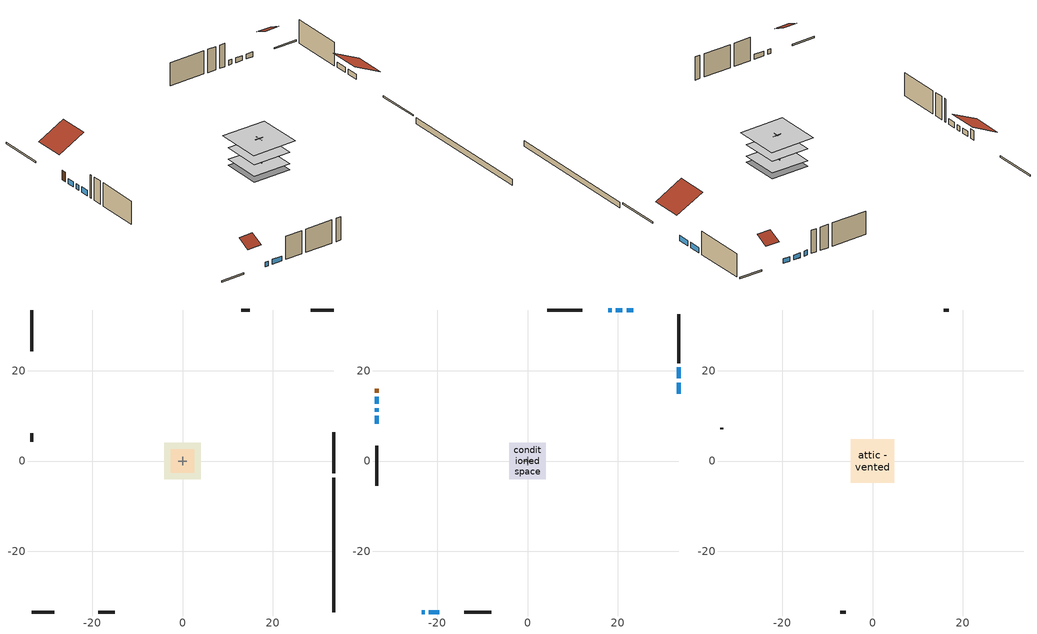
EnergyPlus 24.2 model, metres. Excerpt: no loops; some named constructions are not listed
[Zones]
crawlspace - vented
 floor foundation (Slab2 construction): -4.05,-4.05 -4.05,4.05 4.05,4.05 4.05,-4.05 z-0.91
 wall outside (RimJoist1 construction): 33.44,-2.76 33.44,6.41 z0.3:0.61
 wall outside (RimJoist2 construction): -33.44,-33.44 -28.35,-33.44 z0.3:0.61
 wall outside (RimJoist3 construction): -33.44,33.44 -33.44,24.26 z0.3:0.61
 wall outside (RimJoist4 construction): 33.44,33.44 28.35,33.44 z0.3:0.61
 wall foundation (FoundationWall1 construction): 33.44,-33.44 33.44,-3.69 z-0.91:0.3
garage
 floor foundation (Slab1 construction): -2.59,-2.59 -2.59,2.59 2.59,2.59 2.59,-2.59 z0
 wall outside (Wall1 construction): -18.64,-33.44 -14.98,-33.44 z0.3:5.18
 wall outside (Wall12 construction): 14.85,33.44 13.02,33.44 z0.3:5.18
 wall outside (Wall2 construction): -33.44,6.09 -33.44,4.27 z0.3:5.18
 wall to conditioned space (Wall5 construction Reversed): 0,-0.91 0,0.91 z0.3:5.18
 wall to conditioned space (Wall6 construction Reversed): 0.91,0 -0.91,0 z0.3:5.18
conditioned space
 floor to crawlspace - vented (Floor1 construction): -4.05,-4.05 -4.05,4.05 4.05,4.05 4.05,-4.05 z0.3
 floor to garage (Floor2 construction): -2.59,-2.59 -2.59,2.59 2.59,2.59 2.59,-2.59 z0.3
 floor adiabatic (AdiabaticFloorConstruction): -4.05,-4.05 -4.05,4.05 4.05,4.05 4.05,-4.05 z2.74
 wall outside (AdiabaticWallConstruction 1): -33.44,16.05 -33.44,15.14 z0.3:2.34
 wall outside (AdiabaticWallConstruction): 33.44,14.91 33.44,17.36 / 33.44,18.29 33.44,20.74 / -33.44,14.21 -33.44,12.64 / -33.44,11.71 -33.44,10.92 z0.3:1.37; 23.43,33.44 21.95,33.44 / 21.02,33.44 19.53,33.44 z0.3:1.28; -23.43,-33.44 -22.74,-33.44 z0.3:1.25; -21.82,-33.44 -19.57,-33.44 z0.3:1.31; -33.44,9.99 -33.44,8.29 z0.3:1.43; 18.6,33.44 17.83,33.44 z0.3:1.34
 wall outside (Wall3 construction): 33.44,21.66 33.44,32.51 z0.3:5.18
 wall outside (Wall4 construction): -14.06,-33.44 -8.03,-33.44 z0.3:5.18
 wall outside (Wall7 construction): -33.44,3.34 -33.44,-5.46 z0.3:5.18
 wall outside (Wall8 construction): 12.09,33.44 4.4,33.44 z0.3:5.18
 window (WindowConstruction): 33.44,14.91 33.44,17.36 z0.3:1.37
 window (WindowConstruction 9): 23.43,33.44 21.95,33.44 z0.3:1.28
 window (WindowConstruction 1): 33.44,18.29 33.44,20.74 z0.3:1.37
 window (WindowConstruction 2): -23.43,-33.44 -22.74,-33.44 z0.3:1.25
 window (WindowConstruction 3): -21.82,-33.44 -19.57,-33.44 z0.3:1.31
 window (WindowConstruction 4): -33.44,14.21 -33.44,12.64 z0.3:1.37
 window (WindowConstruction 5): -33.44,11.71 -33.44,10.92 z0.3:1.37
 window (WindowConstruction 6): -33.44,9.99 -33.44,8.3 z0.3:1.43
 window (WindowConstruction 7): 21.02,33.44 19.53,33.44 z0.3:1.28
 window (WindowConstruction 8): 18.6,33.44 17.83,33.44 z0.3:1.34
 door (Door): -33.44,16.05 -33.44,15.14 z0.3:2.34
 ceiling adiabatic (AdiabaticFloorConstruction): 4.05,-4.05 4.05,4.05 -4.05,4.05 -4.05,-4.05 z2.74
attic - vented
 floor to conditioned space (Floor3 construction Reversed): -4.8,-4.8 -4.8,4.8 4.8,4.8 4.8,-4.8 z5.18
 wall outside (Wall10 construction): 16.9,33.44 15.78,33.44 z0.3:5.18
 wall outside (Wall11 construction): -33.44,7.37 -33.44,7.02 z0.3:5.18
 wall outside (Wall9 construction): -7.1,-33.44 -5.98,-33.44 z0.3:5.18
 roof outside (Roof1 construction): 33.44,13.98,5.18 27.5,13.98,8.15 27.5,7.34,8.15 33.44,7.34,5.18
 roof outside (Roof2 construction): -24.36,-33.44,5.18 -24.36,-30.7,6.55 -27.42,-30.7,6.55 -27.42,-33.44,5.18
 roof outside (Roof3 construction): 24.36,33.44,5.18 24.36,30.7,6.55 27.42,30.7,6.55 27.42,33.44,5.18
 roof outside (Roof4 construction): -33.44,16.98,5.18 -27.76,16.98,8.02 -27.76,23.33,8.02 -33.44,23.33,5.18
[Material] Roughness=Rough; Thermal Absorptance=0.9
Name | Thickness {m} | Conductivity {W/m-K} | Density {kg/m3} | Specific Heat {J/kg-K} | Solar Absorptance | Visible Absorptance
ceiling loosefill ins | 0.254 | 0.0480833 | 16.02 | 1046.75 | 0.7 | 0.7
ceiling stud and cavity | 0.1397 | 0.104117 | 65.682 | 1177.47 | 0.7 | 0.7
floor covering | 0.0127 | 0.0433444 | 54.468 | 1339.84 | 0.6 | 0.6
floor stud and cavity | 0.1397 | 0.923637 | 92.3553 | 1139.71 | 0.7 | 0.7
gypsum board | 0.0127 | 0.160291 | 801 | 837.4 | 0.6 | 0.6
osb sheathing 0.5 in. 2; osb sheathing 0.5 in. 3 | 0.0127 | 0.115458 | 512.64 | 1214.23 | 0.7 | 0.7
osb sheathing 0.75 in. | 0.01905 | 0.115458 | 512.64 | 1214.23 | 0.7 | 0.7
wall stud and cavity 2 | 0.1397 | 0.335416 | 139.0536 | 1170.24 | 0.7 | 0.7
[Construction]
Floor1 construction Reversed: floor covering, osb sheathing 0.75 in., floor stud and cavity
Floor3 construction: ceiling loosefill ins, ceiling stud and cavity, gypsum board
Wall5 construction: osb sheathing 0.5 in. 2, wall stud and cavity 2, gypsum board
Wall6 construction: osb sheathing 0.5 in. 3, wall stud and cavity 2, gypsum board
[EnergyManagementSystem:Program]
natural_vent_program: Set Tin = tin_s; Set Tout = tout_s; Set Wout = out_wt_s; Set Pbar = out_pb_s; Set Phiout = (@RhFnTdbWPb Tout Wout Pbar); Set MaxHR = 0.0115; Set Tnvsp = (htg_sp_s + clg_sp_s) / 2; Set NVavail = natural_vent_s; Set ClgSsnAvail = cool_season; Set Qnv = 0; Set Qwhf = 0; Set whole_house_fan_mix_act = 0; Set whole_house_fan_act = 0; If ((Wout < MaxHR) && (Tin > Tout) && (Tin > Tnvsp) && (ClgSsnAvail > 0)); Set WHF_Flow = 0; Set Adj = (Tin-Tnvsp)/(Tin-Tout); Set Adj = (@Min Adj 1); Set Adj = (@Max Adj 0); If (WHF_Flow > 0); Set Qwhf = WHF_Flow*Adj; Set whole_house_fan_mix_act = WHF_Flow*Adj; Set WHF_W = 0; Set whole_house_fan_act = WHF_W*Adj; ElseIf (NVavail > 0); Set NVArea = 6535.728864000001; Set Cs = 0.00017937135914540493; Set Cw = 8.97707065726015e-05; Set Tdiff = Tin-Tout; Set dT = (@Abs Tdiff); Set Vwind = site_vw_s; Set SGNV = NVArea*Adj*((((Cs*dT)+(Cw*(Vwind^2)))^0.5)/1000); Set MaxNV = 2.1369780228096005; Set Qnv = (@Min SGNV MaxNV); EndIf; EndIf; Set natural_vent_flow_act = Qnv; Set whole_house_fan_flow_act = Qwhf; Set natural_vent_program_Qnv = Qnv; Set natural_vent_program_Qwhf = Qwhf
room_ac_supply_fan_disaggregate_program: Set room_ac_supply_fan_clg = 0; If room_ac_clg_coil_s > 0; Set room_ac_supply_fan_clg = room_ac_supply_fan_s; EndIf
total_airflows_program: Set total_infil_flow_rate = 0; Set total_mechvent_flow_rate = 0; Set total_natvent_flow_rate = 0; Set total_whf_flow_rate = 0; Set total_infil_flow_rate = total_infil_flow_rate + (infil_program_Qinf * 1); Set total_mechvent_flow_rate = total_mechvent_flow_rate + (infil_program_Qfan * 1); Set total_natvent_flow_rate = total_natvent_flow_rate + (natural_vent_program_Qnv * 1); Set total_whf_flow_rate = total_whf_flow_rate + (natural_vent_program_Qwhf * 1)
total_loads_program: Set loads_htg_tot = 0; Set loads_clg_tot = 0; If htg_load_cond > 0; Set loads_htg_tot = loads_htg_tot + (htg_load_cond - clg_load_cond) * 1.0; EndIf; Set loads_htg_tot = (@Max loads_htg_tot 0); If clg_load_cond > 0; Set loads_clg_tot = loads_clg_tot + (clg_load_cond - htg_load_cond) * 0.4; EndIf; Set loads_clg_tot = (@Max loads_clg_tot 0)
unmet_hours_program: Set htg_unmet_hours = 0; Set clg_unmet_hours = 0; Set unit_htg_unmet_hours = 0; If ((DayOfYear >= 1) && (DayOfYear <= 365)); Set unit_htg_unmet_hours = unit_htg_unmet_hours + conditioned_space_htg_unmet_s; If unit_htg_unmet_hours > htg_unmet_hours; Set htg_unmet_hours = unit_htg_unmet_hours; EndIf; EndIf; Set unit_clg_unmet_hours = 0; If ((DayOfYear >= 1) && (DayOfYear <= 365)); Set unit_clg_unmet_hours = unit_clg_unmet_hours + conditioned_space_clg_unmet_s; If unit_clg_unmet_hours > clg_unmet_hours; Set clg_unmet_hours = unit_clg_unmet_hours; EndIf; EndIf
water_heater_Control: Set water_heater_HPWHSchedOverride = water_heater_T_set; If (water_heater_amb_temp<5.56) || (water_heater_amb_temp>48.89); Set water_heater_UESchedOverride = water_heater_T_set; Set water_heater_LESchedOverride = water_heater_T_set; Else; Set water_heater_UESchedOverride = water_heater_T_set - 9.0; Set water_heater_LESchedOverride = 0; EndIf
water_heater_hpwh_EC_adj: If WarmupFlag == 0; Set dhw_e_cons = water_heater_tank_energy + water_heater_tank_on_cycle_parasitic + water_heater_tank_off_cycle_parasitic + water_heater_coil_energy + water_heater_fan_energy; Set water_heater_hpwh_ec_adj_act = 0.0 * dhw_e_cons / 1; EndIf
water_heater_InletAir: Set water_heater_Tamb_act = water_heater_amb_temp; Set water_heater_RHamb_act = 0; Set water_heater_RHamb_act = water_heater_RHamb_act + (water_heater_amb_rh / 100) / 1; Set water_heater_sens_act = (0 - water_heater_sens_cool - (water_heater_tl + water_heater_fan_pwr)) / 1; Set water_heater_lat_act = (0 - water_heater_lat_cool) / 1
[EnergyManagementSystem:ProgramCallingManager]
boiler_hydronic_pump_disaggregate_program_calling_manager: EndOfSystemTimestepBeforeHVACReporting; boiler_hydronic_pump_disaggregate_program
boiler_hydronic_pump_power_program_calling_manager: EndOfSystemTimestepBeforeHVACReporting; boiler_hydronic_pump_power_program
component_loads_program_calling_manager: EndOfZoneTimestepAfterZoneReporting; component_loads_program
fridge_schedule_1_program_calling_manager: BeginZoneTimestepAfterInitHeatBalance; fridge_schedule_1_program
fridge_schedule_program_calling_manager: BeginZoneTimestepAfterInitHeatBalance; fridge_schedule_program
infil_program_calling_manager: BeginZoneTimestepAfterInitHeatBalance; infil_program
natural_vent_program_calling_manager: BeginZoneTimestepAfterInitHeatBalance; natural_vent_program
room_ac_supply_fan_disaggregate_program_calling_manager: EndOfSystemTimestepBeforeHVACReporting; room_ac_supply_fan_disaggregate_program
total_airflows_program_calling_manager: EndOfZoneTimestepAfterZoneReporting; total_airflows_program
total_loads_program_calling_manager: EndOfZoneTimestepAfterZoneReporting; total_loads_program
unmet_hours_program_calling_manager: EndOfZoneTimestepBeforeZoneReporting; unmet_hours_program
water_heater_hpwh_EC_adj_ProgramManager: EndOfSystemTimestepBeforeHVACReporting; water_heater_hpwh_EC_adj
water_heater_ProgramManager: InsideHVACSystemIterationLoop; water_heater_Control; water_heater_InletAir
[EnergyManagementSystem:OutputVariable]
Name | EMS Variable | Type of Data in Variable | Update Frequency | EMS Program or Subroutine | Units
boiler hydronic pump disaggregate htg primary | boiler_hydronic_pump_primary_htg | Summed | SystemTimestep | boiler_hydronic_pump_disaggregate_program | J
room ac supply fan disaggregate clg | room_ac_supply_fan_clg | Summed | SystemTimestep | room_ac_supply_fan_disaggregate_program | J
loads_htg_tot_peakload_outvar; loads_htg_tot_annual_outvar; loads_htg_tot_timeseries_outvar | loads_htg_tot | Summed | ZoneTimestep | total_loads_program | J
loads_clg_tot_peakload_outvar; loads_clg_tot_annual_outvar; loads_clg_tot_timeseries_outvar | loads_clg_tot | Summed | ZoneTimestep | total_loads_program | J
htg_unmet_hours_annual_outvar; htg_unmet_hours_timeseries_outvar | htg_unmet_hours | Summed | ZoneTimestep | unmet_hours_program | hr
clg_unmet_hours_annual_outvar; clg_unmet_hours_timeseries_outvar | clg_unmet_hours | Summed | ZoneTimestep | unmet_hours_program | hr
loads_htg_roofs_annual_outvar; loads_htg_roofs_timeseries_outvar | loads_htg_roofs | Summed | ZoneTimestep | component_loads_program | J
loads_htg_ceilings_annual_outvar; loads_htg_ceilings_timeseries_outvar | loads_htg_ceilings | Summed | ZoneTimestep | component_loads_program | J
loads_htg_walls_annual_outvar; loads_htg_walls_timeseries_outvar | loads_htg_walls | Summed | ZoneTimestep | component_loads_program | J
loads_htg_rim_joists_annual_outvar; loads_htg_rim_joists_timeseries_outvar | loads_htg_rim_joists | Summed | ZoneTimestep | component_loads_program | J
loads_htg_foundation_walls_annual_outvar; loads_htg_foundation_walls_timeseries_outvar | loads_htg_foundation_walls | Summed | ZoneTimestep | component_loads_program | J
loads_htg_doors_annual_outvar; loads_htg_doors_timeseries_outvar | loads_htg_doors | Summed | ZoneTimestep | component_loads_program | J
loads_htg_windows_conduction_annual_outvar; loads_htg_windows_conduction_timeseries_outvar | loads_htg_windows_conduction | Summed | ZoneTimestep | component_loads_program | J
loads_htg_windows_solar_annual_outvar; loads_htg_windows_solar_timeseries_outvar | loads_htg_windows_solar | Summed | ZoneTimestep | component_loads_program | J
loads_htg_skylights_conduction_annual_outvar; loads_htg_skylights_conduction_timeseries_outvar | loads_htg_skylights_conduction | Summed | ZoneTimestep | component_loads_program | J
loads_htg_skylights_solar_annual_outvar; loads_htg_skylights_solar_timeseries_outvar | loads_htg_skylights_solar | Summed | ZoneTimestep | component_loads_program | J
loads_htg_floors_annual_outvar; loads_htg_floors_timeseries_outvar | loads_htg_floors | Summed | ZoneTimestep | component_loads_program | J
loads_htg_slabs_annual_outvar; loads_htg_slabs_timeseries_outvar | loads_htg_slabs | Summed | ZoneTimestep | component_loads_program | J
loads_htg_internal_mass_annual_outvar; loads_htg_internal_mass_timeseries_outvar | loads_htg_internal_mass | Summed | ZoneTimestep | component_loads_program | J
loads_htg_infil_annual_outvar; loads_htg_infil_timeseries_outvar | loads_htg_infil | Summed | ZoneTimestep | component_loads_program | J
loads_htg_natvent_annual_outvar; loads_htg_natvent_timeseries_outvar | loads_htg_natvent | Summed | ZoneTimestep | component_loads_program | J
loads_htg_mechvent_annual_outvar; loads_htg_mechvent_timeseries_outvar | loads_htg_mechvent | Summed | ZoneTimestep | component_loads_program | J
loads_htg_whf_annual_outvar; loads_htg_whf_timeseries_outvar | loads_htg_whf | Summed | ZoneTimestep | component_loads_program | J
loads_htg_ducts_annual_outvar; loads_htg_ducts_timeseries_outvar | loads_htg_ducts | Summed | ZoneTimestep | component_loads_program | J
loads_htg_intgains_annual_outvar; loads_htg_intgains_timeseries_outvar | loads_htg_intgains | Summed | ZoneTimestep | component_loads_program | J
loads_htg_lighting_annual_outvar; loads_htg_lighting_timeseries_outvar | loads_htg_lighting | Summed | ZoneTimestep | component_loads_program | J
loads_clg_roofs_annual_outvar; loads_clg_roofs_timeseries_outvar | loads_clg_roofs | Summed | ZoneTimestep | component_loads_program | J
loads_clg_ceilings_annual_outvar; loads_clg_ceilings_timeseries_outvar | loads_clg_ceilings | Summed | ZoneTimestep | component_loads_program | J
loads_clg_walls_annual_outvar; loads_clg_walls_timeseries_outvar | loads_clg_walls | Summed | ZoneTimestep | component_loads_program | J
loads_clg_rim_joists_annual_outvar; loads_clg_rim_joists_timeseries_outvar | loads_clg_rim_joists | Summed | ZoneTimestep | component_loads_program | J
loads_clg_foundation_walls_annual_outvar; loads_clg_foundation_walls_timeseries_outvar | loads_clg_foundation_walls | Summed | ZoneTimestep | component_loads_program | J
loads_clg_doors_annual_outvar; loads_clg_doors_timeseries_outvar | loads_clg_doors | Summed | ZoneTimestep | component_loads_program | J
loads_clg_windows_conduction_annual_outvar; loads_clg_windows_conduction_timeseries_outvar | loads_clg_windows_conduction | Summed | ZoneTimestep | component_loads_program | J
loads_clg_windows_solar_annual_outvar; loads_clg_windows_solar_timeseries_outvar | loads_clg_windows_solar | Summed | ZoneTimestep | component_loads_program | J
loads_clg_skylights_conduction_annual_outvar; loads_clg_skylights_conduction_timeseries_outvar | loads_clg_skylights_conduction | Summed | ZoneTimestep | component_loads_program | J
loads_clg_skylights_solar_annual_outvar; loads_clg_skylights_solar_timeseries_outvar | loads_clg_skylights_solar | Summed | ZoneTimestep | component_loads_program | J
loads_clg_floors_annual_outvar; loads_clg_floors_timeseries_outvar | loads_clg_floors | Summed | ZoneTimestep | component_loads_program | J
loads_clg_slabs_annual_outvar; loads_clg_slabs_timeseries_outvar | loads_clg_slabs | Summed | ZoneTimestep | component_loads_program | J
loads_clg_internal_mass_annual_outvar; loads_clg_internal_mass_timeseries_outvar | loads_clg_internal_mass | Summed | ZoneTimestep | component_loads_program | J
loads_clg_infil_annual_outvar; loads_clg_infil_timeseries_outvar | loads_clg_infil | Summed | ZoneTimestep | component_loads_program | J
loads_clg_natvent_annual_outvar; loads_clg_natvent_timeseries_outvar | loads_clg_natvent | Summed | ZoneTimestep | component_loads_program | J
loads_clg_mechvent_annual_outvar; loads_clg_mechvent_timeseries_outvar | loads_clg_mechvent | Summed | ZoneTimestep | component_loads_program | J
loads_clg_whf_annual_outvar; loads_clg_whf_timeseries_outvar | loads_clg_whf | Summed | ZoneTimestep | component_loads_program | J
loads_clg_ducts_annual_outvar; loads_clg_ducts_timeseries_outvar | loads_clg_ducts | Summed | ZoneTimestep | component_loads_program | J
loads_clg_intgains_annual_outvar; loads_clg_intgains_timeseries_outvar | loads_clg_intgains | Summed | ZoneTimestep | component_loads_program | J
loads_clg_lighting_annual_outvar; loads_clg_lighting_timeseries_outvar | loads_clg_lighting | Summed | ZoneTimestep | component_loads_program | J
total_infil_flow_rate_timeseries_outvar | total_infil_flow_rate | Averaged | ZoneTimestep | total_airflows_program | m^3/s
total_mechvent_flow_rate_timeseries_outvar | total_mechvent_flow_rate | Averaged | ZoneTimestep | total_airflows_program | m^3/s
total_natvent_flow_rate_timeseries_outvar | total_natvent_flow_rate | Averaged | ZoneTimestep | total_airflows_program | m^3/s
total_whf_flow_rate_timeseries_outvar | total_whf_flow_rate | Averaged | ZoneTimestep | total_airflows_program | m^3/s
[Schedule:Day:Interval]
trans schedule winter=0.85 summer=0.7 day 1: No, 24:00, 0.7
trans schedule winter=0.85 summer=0.7 day 2: No, 24:00, 0.85
mech vent bath fan 0 schedule day: No, 03:00, 0, 04:00, 1, 24:00, 0
mech vent bath fan 0 schedule default day; mech vent range fan 0 schedule default day; general water use schedule default day; freezer schedule default day; cooling season schedule day; cooling season schedule day 2; cooling season schedule default day; exterior lighting schedule default day; natural vent schedule default day: No, 24:00, 0
mech vent range fan 0 schedule day: No, 17:00, 0, 18:00, 1, 24:00, 0
general water use schedule day: No, 01:00, 0.315068, 03:00, 0.287671, 04:00, 0.342466, 05:00, 0.369863, 06:00, 0.520548, 07:00, 0.60274, 08:00, 0.534247, 10:00, 0.506849, 11:00, 0.465753, 14:00, 0.479452, 15:00, 0.534247, 16:00, 0.589041, 17:00, 0.69863, 18:00, 0.876712, 19:00, 0.890411, 20:00, 0.986301, 21:00, 1, 22:00, 0.863014, 23:00, 0.616438, 24:00, 0.465753
freezer schedule day; freezer schedule day 6: No, 01:00, 0.610949, 02:00, 0.595675, 03:00, 0.580401, 04:00, 0.565128, 06:00, 0.549854, 07:00, 0.580401, 08:00, 0.610949, 10:00, 0.626223, 12:00, 0.610949, 15:00, 0.641496, 16:00, 0.626223, 17:00, 0.672044, 18:00, 0.733139, 19:00, 0.763686, 20:00, 0.733139, 21:00, 0.717865, 22:00, 0.702591, 23:00, 0.672044, 24:00, 0.626223
freezer schedule day 1: No, 01:00, 0.609489, 02:00, 0.594252, 03:00, 0.579015, 04:00, 0.563777, 06:00, 0.54854, 07:00, 0.579015, 08:00, 0.609489, 10:00, 0.624726, 12:00, 0.609489, 15:00, 0.639964, 16:00, 0.624726, 17:00, 0.670438, 18:00, 0.731387, 19:00, 0.761861, 20:00, 0.731387, 21:00, 0.71615, 22:00, 0.700912, 23:00, 0.670438, 24:00, 0.624726
freezer schedule day 2: No, 01:00, 0.791241, 02:00, 0.77146, 03:00, 0.751679, 04:00, 0.731898, 06:00, 0.712117, 07:00, 0.751679, 08:00, 0.791241, 10:00, 0.811022, 12:00, 0.791241, 15:00, 0.830803, 16:00, 0.811022, 17:00, 0.870365, 18:00, 0.949489, 19:00, 0.989051, 20:00, 0.949489, 21:00, 0.929708, 22:00, 0.909927, 23:00, 0.870365, 24:00, 0.811022
freezer schedule day 3: No, 01:00, 0.8, 02:00, 0.78, 03:00, 0.76, 04:00, 0.74, 06:00, 0.72, 07:00, 0.76, 08:00, 0.8, 10:00, 0.82, 12:00, 0.8, 15:00, 0.84, 16:00, 0.82, 17:00, 0.88, 18:00, 0.96, 19:00, 1, 20:00, 0.96, 21:00, 0.94, 22:00, 0.92, 23:00, 0.88, 24:00, 0.82
freezer schedule day 4: No, 01:00, 0.679562, 02:00, 0.662573, 03:00, 0.645584, 04:00, 0.628595, 06:00, 0.611606, 07:00, 0.645584, 08:00, 0.679562, 10:00, 0.696551, 12:00, 0.679562, 15:00, 0.71354, 16:00, 0.696551, 17:00, 0.747518, 18:00, 0.815474, 19:00, 0.849453, 20:00, 0.815474, 21:00, 0.798485, 22:00, 0.781496, 23:00, 0.747518, 24:00, 0.696551
freezer schedule day 5: No, 01:00, 0.675182, 02:00, 0.658303, 03:00, 0.641423, 04:00, 0.624544, 06:00, 0.607664, 07:00, 0.641423, 08:00, 0.675182, 10:00, 0.692062, 12:00, 0.675182, 15:00, 0.708942, 16:00, 0.692062, 17:00, 0.742701, 18:00, 0.810219, 19:00, 0.843978, 20:00, 0.810219, 21:00, 0.793339, 22:00, 0.77646, 23:00, 0.742701, 24:00, 0.692062
cooling season schedule day 1; natural vent schedule day: No, 24:00, 1
exterior lighting schedule day: No, 01:00, 0.566667, 03:00, 0.524167, 05:00, 0.495833, 06:00, 0.5525, 07:00, 0.623333, 08:00, 0.580833, 09:00, 0.439167, 10:00, 0.354167, 12:00, 0.34, 13:00, 0.354167, 14:00, 0.396667, 15:00, 0.425, 16:00, 0.495833, 17:00, 0.623333, 18:00, 0.793333, 19:00, 0.906667, 20:00, 0.963333, 21:00, 0.991667, 22:00, 0.920833, 23:00, 0.793333, 24:00, 0.665833
exterior lighting schedule day 1: No, 01:00, 0.528571, 03:00, 0.488929, 05:00, 0.4625, 06:00, 0.515357, 07:00, 0.581429, 08:00, 0.541786, 09:00, 0.409643, 10:00, 0.330357, 12:00, 0.317143, 13:00, 0.330357, 14:00, 0.37, 15:00, 0.396429, 16:00, 0.4625, 17:00, 0.581429, 18:00, 0.74, 19:00, 0.845714, 20:00, 0.898571, 21:00, 0.925, 22:00, 0.858929, 23:00, 0.74, 24:00, 0.621071
exterior lighting schedule day 10: No, 01:00, 0.552381, 03:00, 0.510952, 05:00, 0.483333, 06:00, 0.538571, 07:00, 0.607619, 08:00, 0.56619, 09:00, 0.428095, 10:00, 0.345238, 12:00, 0.331429, 13:00, 0.345238, 14:00, 0.386667, 15:00, 0.414286, 16:00, 0.483333, 17:00, 0.607619, 18:00, 0.773333, 19:00, 0.88381, 20:00, 0.939048, 21:00, 0.966667, 22:00, 0.897619, 23:00, 0.773333, 24:00, 0.649048
exterior lighting schedule day 11: No, 01:00, 0.571429, 03:00, 0.528571, 05:00, 0.5, 06:00, 0.557143, 07:00, 0.628571, 08:00, 0.585714, 09:00, 0.442857, 10:00, 0.357143, 12:00, 0.342857, 13:00, 0.357143, 14:00, 0.4, 15:00, 0.428571, 16:00, 0.5, 17:00, 0.628571, 18:00, 0.8, 19:00, 0.914286, 20:00, 0.971429, 21:00, 1, 22:00, 0.928571, 23:00, 0.8, 24:00, 0.671429
exterior lighting schedule day 2: No, 01:00, 0.485714, 03:00, 0.449286, 05:00, 0.425, 06:00, 0.473571, 07:00, 0.534286, 08:00, 0.497857, 09:00, 0.376429, 10:00, 0.303571, 12:00, 0.291429, 13:00, 0.303571, 14:00, 0.34, 15:00, 0.364286, 16:00, 0.425, 17:00, 0.534286, 18:00, 0.68, 19:00, 0.777143, 20:00, 0.825714, 21:00, 0.85, 22:00, 0.789286, 23:00, 0.68, 24:00, 0.570714
exterior lighting schedule day 3: No, 01:00, 0.442857, 03:00, 0.409643, 05:00, 0.3875, 06:00, 0.431786, 07:00, 0.487143, 08:00, 0.453929, 09:00, 0.343214, 10:00, 0.276786, 12:00, 0.265714, 13:00, 0.276786, 14:00, 0.31, 15:00, 0.332143, 16:00, 0.3875, 17:00, 0.487143, 18:00, 0.62, 19:00, 0.708571, 20:00, 0.752857, 21:00, 0.775, 22:00, 0.719643, 23:00, 0.62, 24:00, 0.520357
exterior lighting schedule day 4: No, 01:00, 0.4, 03:00, 0.37, 05:00, 0.35, 06:00, 0.39, 07:00, 0.44, 08:00, 0.41, 09:00, 0.31, 10:00, 0.25, 12:00, 0.24, 13:00, 0.25, 14:00, 0.28, 15:00, 0.3, 16:00, 0.35, 17:00, 0.44, 18:00, 0.56, 19:00, 0.64, 20:00, 0.68, 21:00, 0.7, 22:00, 0.65, 23:00, 0.56, 24:00, 0.47
exterior lighting schedule day 5: No, 01:00, 0.380952, 03:00, 0.352381, 05:00, 0.333333, 06:00, 0.371429, 07:00, 0.419048, 08:00, 0.390476, 09:00, 0.295238, 10:00, 0.238095, 12:00, 0.228571, 13:00, 0.238095, 14:00, 0.266667, 15:00, 0.285714, 16:00, 0.333333, 17:00, 0.419048, 18:00, 0.533333, 19:00, 0.609524, 20:00, 0.647619, 21:00, 0.666667, 22:00, 0.619048, 23:00, 0.533333, 24:00, 0.447619
exterior lighting schedule day 6: No, 01:00, 0.390476, 03:00, 0.36119, 05:00, 0.341667, 06:00, 0.380714, 07:00, 0.429524, 08:00, 0.400238, 09:00, 0.302619, 10:00, 0.244048, 12:00, 0.234286, 13:00, 0.244048, 14:00, 0.273333, 15:00, 0.292857, 16:00, 0.341667, 17:00, 0.429524, 18:00, 0.546667, 19:00, 0.624762, 20:00, 0.66381, 21:00, 0.683333, 22:00, 0.634524, 23:00, 0.546667, 24:00, 0.45881
exterior lighting schedule day 7: No, 01:00, 0.419048, 03:00, 0.387619, 05:00, 0.366667, 06:00, 0.408571, 07:00, 0.460952, 08:00, 0.429524, 09:00, 0.324762, 10:00, 0.261905, 12:00, 0.251429, 13:00, 0.261905, 14:00, 0.293333, 15:00, 0.314286, 16:00, 0.366667, 17:00, 0.460952, 18:00, 0.586667, 19:00, 0.670476, 20:00, 0.712381, 21:00, 0.733333, 22:00, 0.680952, 23:00, 0.586667, 24:00, 0.492381
exterior lighting schedule day 8: No, 01:00, 0.466667, 03:00, 0.431667, 05:00, 0.408333, 06:00, 0.455, 07:00, 0.513333, 08:00, 0.478333, 09:00, 0.361667, 10:00, 0.291667, 12:00, 0.28, 13:00, 0.291667, 14:00, 0.326667, 15:00, 0.35, 16:00, 0.408333, 17:00, 0.513333, 18:00, 0.653333, 19:00, 0.746667, 20:00, 0.793333, 21:00, 0.816667, 22:00, 0.758333, 23:00, 0.653333, 24:00, 0.548333
exterior lighting schedule day 9: No, 01:00, 0.509524, 03:00, 0.47131, 05:00, 0.445833, 06:00, 0.496786, 07:00, 0.560476, 08:00, 0.522262, 09:00, 0.394881, 10:00, 0.318452, 12:00, 0.305714, 13:00, 0.318452, 14:00, 0.356667, 15:00, 0.382143, 16:00, 0.445833, 17:00, 0.560476, 18:00, 0.713333, 19:00, 0.815238, 20:00, 0.86619, 21:00, 0.891667, 22:00, 0.827976, 23:00, 0.713333, 24:00, 0.59869
[Schedule:Week:Daily]
cooling season schedule Week Rule - Jan1-May26: cooling season schedule day, cooling season schedule day, cooling season schedule day, cooling season schedule day, cooling season schedule day, cooling season schedule day, cooling season schedule day, cooling season schedule default day, cooling season schedule default day, cooling season schedule default day, cooling season schedule default day, cooling season schedule default day
cooling season schedule Week Rule - May27-Jun2: cooling season schedule day, cooling season schedule day, cooling season schedule day, cooling season schedule day, cooling season schedule day, cooling season schedule day 1, cooling season schedule day 1, cooling season schedule default day, cooling season schedule default day, cooling season schedule default day, cooling season schedule default day, cooling season schedule default day
cooling season schedule Week Rule - Jun3-Sep29: cooling season schedule day 1, cooling season schedule day 1, cooling season schedule day 1, cooling season schedule day 1, cooling season schedule day 1, cooling season schedule day 1, cooling season schedule day 1, cooling season schedule default day, cooling season schedule default day, cooling season schedule default day, cooling season schedule default day, cooling season schedule default day
cooling season schedule Week Rule - Sep30-Oct6: cooling season schedule day 1, cooling season schedule day 2, cooling season schedule day 2, cooling season schedule day 2, cooling season schedule day 2, cooling season schedule day 2, cooling season schedule day 2, cooling season schedule default day, cooling season schedule default day, cooling season schedule default day, cooling season schedule default day, cooling season schedule default day
cooling season schedule Week Rule - Oct7-Dec31: cooling season schedule day 2, cooling season schedule day 2, cooling season schedule day 2, cooling season schedule day 2, cooling season schedule day 2, cooling season schedule day 2, cooling season schedule day 2, cooling season schedule default day, cooling season schedule default day, cooling season schedule default day, cooling season schedule default day, cooling season schedule default day
natural vent schedule Week Rule - Jan1-Jan6: natural vent schedule day, natural vent schedule day, natural vent schedule default day, natural vent schedule day, natural vent schedule default day, natural vent schedule day, natural vent schedule default day, natural vent schedule default day, natural vent schedule default day, natural vent schedule default day, natural vent schedule default day, natural vent schedule default day
natural vent schedule Week Rule - Jan7-Dec31: natural vent schedule default day, natural vent schedule day, natural vent schedule default day, natural vent schedule day, natural vent schedule default day, natural vent schedule day, natural vent schedule default day, natural vent schedule default day, natural vent schedule default day, natural vent schedule default day, natural vent schedule default day, natural vent schedule default day
[Schedule:Year]
cooling season schedule: cooling season schedule Week Rule - Jan1-May26, 1, 1, 5, 26, cooling season schedule Week Rule - May27-Jun2, 5, 27, 6, 2, cooling season schedule Week Rule - Jun3-Sep29, 6, 3, 9, 29, cooling season schedule Week Rule - Sep30-Oct6, 9, 30, 10, 6, cooling season schedule Week Rule - Oct7-Dec31, 10, 7, 12, 31
natural vent schedule: natural vent schedule Week Rule - Jan1-Jan6, 1, 1, 1, 6, natural vent schedule Week Rule - Jan7-Dec31, 1, 7, 12, 31
[Schedule:File]
hot_water_dishwasher: File=in.schedules.csv; Column Number=7; Rows to Skip at Top=1; Number of Hours of Data=8760; Column Separator=Comma; Interpolate to Timestep=Yes; Minutes per Item=15; Adjust Schedule for Daylight Savings=Yes
